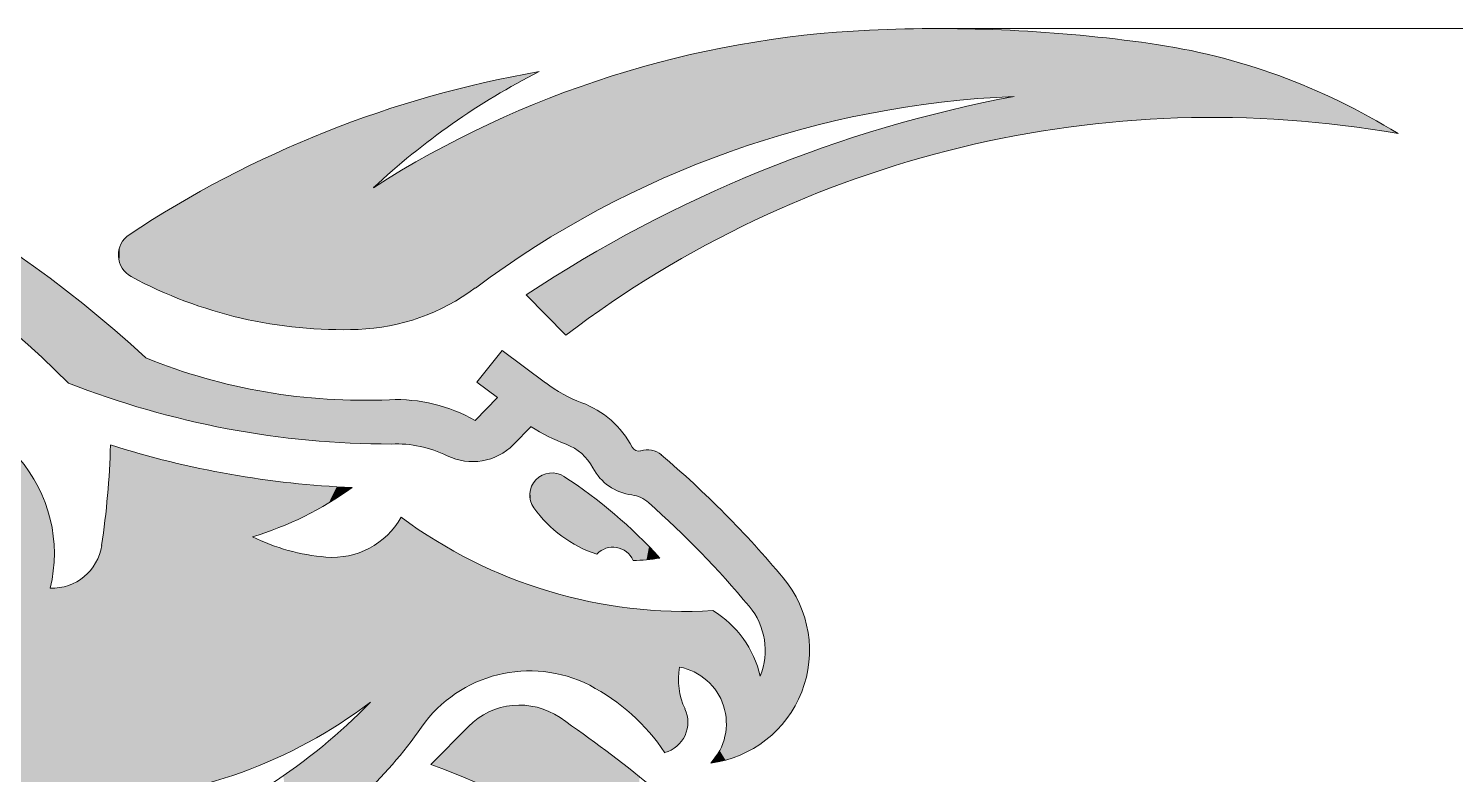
# Model space of a CAD drawing. Extents: x -99 to 297, y 0 to 529.
# Drawn here: x 224.64 to 243.96, y 359.07 to 369.16 of the extents above; entities that cross this region are included whole.
import ezdxf

# ---------------------------------------------------------------- set-up
doc = ezdxf.new("R2010")
doc.units = 0

msp = doc.modelspace()

# ---------------------------------------------------------------- linework, layer by layer
at = {"color": 7, "lineweight": 13}
msp.add_line((236.961, 369.161), (276.814, 369.161), dxfattribs=at)
at = {"color": 7, "lineweight": 13, "ltscale": 0.019086}
msp.add_line((231.916, 365.012), (231.38, 365.556), dxfattribs=at)
at = {"color": 7, "lineweight": 13, "ltscale": 0.013756}
msp.add_line((230.711, 364.376), (231.054, 364.806), dxfattribs=at)
at = {"color": 7, "lineweight": 13, "ltscale": 0.018374}
msp.add_line((231.642, 364.365), (231.054, 364.806), dxfattribs=at)
at = {"color": 7, "lineweight": 13, "ltscale": 0.008711}
msp.add_line((230.989, 364.167), (230.711, 364.376), dxfattribs=at)
at = {"color": 7, "lineweight": 13, "ltscale": 0.010823}
msp.add_line((230.989, 364.167), (230.686, 363.859), dxfattribs=at)
at = {"color": 7, "lineweight": 13, "ltscale": 0.00849}
msp.add_line((231.444, 363.774), (231.206, 363.532), dxfattribs=at)
at = {"color": 7, "lineweight": 13, "ltscale": 0.018118}
msp.add_line((230.086, 359.202), (230.596, 359.717), dxfattribs=at)
at = {"color": 7, "lineweight": 13}
for centre, radius, start, end in [((236.651, 355.53), 13.624, 92.6232, 122.5981), ((236.961, 348.763), 20.398, 81.9219, 92.6232), ((238.61, 360.385), 8.66, 58.1271, 81.9219), ((215.485, 353.131), 15.79, 47.1303, 79.6353), ((234.039, 354.251), 14.542, 99.8415, 123.5454), ((235.982, 359.87), 9.77, 116.9503, 133.0623), ((215.696, 354.953), 13.36, 44.7774, 79.1179), ((238.532, 355.146), 13.108, 92.3828, 126.7419), ((241.328, 350.562), 17.994, 100.7011, 123.5617), ((240.669, 353.486), 14.473, 79.9966, 127.2116), ((226.186, 366.096), 0.33, 123.5454, 241.6784), ((228.88, 371.094), 6.008, 241.6784, 272.1174), ((228.997, 367.918), 2.83, 272.1174, 306.7419), ((229.186, 372.057), 7.927, 248.0835, 272.475), ((229.549, 375.522), 11.983, 248.6164, 270.0284), ((232.823, 365.94), 1.968, 233.1479, 249.3952), ((229.622, 361.985), 2.155, 60.4063, 92.475), ((231.678, 362.896), 1.284, 27.8349, 69.3952), ((232.823, 365.94), 2.568, 237.5329, 249.3952), ((214.361, 363.839), 11.393, 351.5585, 358.4217), ((229.549, 375.522), 12.583, 252.43, 267.5963), ((229.622, 361.985), 1.555, 63.7771, 92.475), ((230.652, 364.077), 0.777, 243.7771, 315.4222), ((231.678, 362.896), 0.684, 27.8349, 69.3952), ((232.899, 363.541), 0.097, 207.8349, 287.3789), ((233.017, 363.166), 0.296, 49.6923, 107.3789), ((223.024, 362.058), 1.966, 346.2086, 41.1665), ((224.376, 352.981), 13.652, 39.8432, 49.6923), ((231.727, 362.848), 0.3, 56.947, 215.5831), ((228.253, 357.51), 6.669, 42.2672, 56.947), ((232.899, 363.541), 0.697, 207.8349, 262.5665), ((226.382, 366.597), 4.502, 286.6468, 305.8861), ((232.754, 362.428), 0.425, 48.4341, 82.5665), ((232.863, 363.661), 1.697, 215.5831, 251.8742), ((224.376, 352.981), 13.052, 39.8432, 48.4341), ((228.757, 363.073), 1.068, 265.2062, 330.5436), ((233.546, 367.757), 6.483, 233.4691, 273.1992), ((228.902, 364.802), 2.803, 243.955, 265.2062), ((224.96, 362.266), 0.678, 267.6969, 351.5585), ((232.553, 361.846), 0.297, 23.4811, 137.1204), ((232.863, 363.661), 1.697, 268.7274, 281.0445), ((233.68, 360.744), 1.535, 277.3561, 39.8432), ((233.68, 360.744), 0.935, 338.2321, 39.8432), ((233.175, 360.08), 1.409, 12.9981, 58.6856), ((234.38, 360.351), 0.939, 169.6358, 205.0618), ((233.311, 359.756), 0.778, 316.6406, 79.2454), ((231.426, 358.677), 1.792, 63.0337, 144.8597), ((230.948, 357.808), 2.783, 33.9327, 62.3768), ((225.292, 365.273), 6.568, 272.4601, 307.266), ((223.69, 365.449), 7.767, 289.8484, 315.9135), ((231.287, 359.034), 0.972, 55.5709, 135.3559), ((233.14, 359.774), 0.428, 285.8456, 24.7959), ((221.866, 345.29), 17.635, 50.5927, 55.5709), ((225.274, 362.957), 5.703, 299.5608, 325.2712), ((225.864, 347.577), 12.367, 46.5648, 70.0365)]:
    msp.add_arc(centre, radius, start, end, dxfattribs=at)
at = {"color": 7, "lineweight": 5}
for points in [[(234.609, 367.654), (234.697, 369.013), (235.08, 367.792), (235.139, 369.07)], [(235.08, 367.792), (235.139, 369.07), (235.556, 367.912), (235.582, 369.112)], [(235.556, 367.912), (235.582, 369.112), (236.037, 368.015)], [(235.582, 369.112), (236.027, 369.14), (236.037, 368.015), (236.265, 369.149)], [(236.037, 368.015), (236.265, 369.149), (236.521, 368.099), (236.503, 369.156)], [(236.521, 368.099), (236.503, 369.156), (236.741, 369.16)], [(237.007, 368.166), (236.521, 368.099), (236.979, 369.161), (236.741, 369.16)], [(237.007, 368.166), (236.979, 369.161), (237.496, 368.214), (237.217, 369.159)], [(237.217, 369.159), (237.455, 369.155), (237.496, 368.214), (237.693, 369.148)], [(237.496, 368.214), (237.693, 369.148), (237.987, 368.243), (237.931, 369.138)], [(237.993, 367.709), (237.987, 368.243), (238.169, 369.125), (237.931, 369.138)], [(238.729, 367.828), (237.993, 367.709), (238.407, 369.11), (238.169, 369.125)], [(238.407, 369.11), (238.644, 369.091), (238.729, 367.828), (238.881, 369.07)], [(238.729, 367.828), (238.881, 369.07), (239.47, 367.909), (239.118, 369.047)], [(239.118, 369.047), (239.355, 369.02), (239.47, 367.909), (239.591, 368.991)], [(233.23, 367.135), (233.386, 368.757), (233.683, 367.325), (233.82, 368.857)], [(233.683, 367.325), (233.82, 368.857), (234.143, 367.498), (234.257, 368.942)], [(234.143, 367.498), (234.257, 368.942), (234.609, 367.654), (234.697, 369.013)], [(239.47, 367.909), (239.591, 368.991), (240.214, 367.952), (239.827, 368.959)], [(239.827, 368.959), (240.049, 368.924), (240.214, 367.952), (240.27, 368.884)], [(240.214, 367.952), (240.27, 368.884), (240.959, 367.956), (240.49, 368.838)], [(240.959, 367.956), (240.49, 368.838), (240.709, 368.786)], [(232.347, 366.704), (232.529, 368.515), (232.784, 366.928), (232.955, 368.643)], [(232.784, 366.928), (232.955, 368.643), (233.23, 367.135), (233.386, 368.757)], [(240.709, 368.786), (240.926, 368.729), (240.959, 367.956), (241.142, 368.666)], [(240.959, 367.956), (241.142, 368.666), (241.704, 367.922), (241.356, 368.598)], [(231.184, 368.51), (230.953, 368.246), (230.816, 368.431)], [(231.184, 368.51), (231.25, 368.418), (230.953, 368.246), (231.101, 368.333)], [(231.184, 368.51), (231.554, 368.579), (231.25, 368.418), (231.401, 368.5)], [(231.918, 366.464), (232.106, 368.374), (232.347, 366.704), (232.529, 368.515)], [(241.356, 368.598), (241.568, 368.524), (241.704, 367.922), (241.779, 368.444)], [(241.704, 367.922), (241.779, 368.444), (242.446, 367.849), (241.987, 368.359)], [(230.088, 368.246), (229.829, 367.459), (229.727, 368.139), (229.696, 367.349)], [(230.099, 367.67), (229.963, 367.566), (230.088, 368.246), (229.829, 367.459)], [(230.451, 368.343), (230.237, 367.772), (230.088, 368.246), (230.099, 367.67)], [(230.451, 368.343), (230.518, 367.969), (230.237, 367.772), (230.377, 367.872)], [(230.816, 368.431), (230.662, 368.064), (230.451, 368.343), (230.518, 367.969)], [(230.816, 368.431), (230.953, 368.246), (230.662, 368.064), (230.806, 368.156)], [(231.499, 366.208), (231.689, 368.218), (231.918, 366.464), (232.106, 368.374)], [(242.446, 367.849), (241.987, 368.359), (242.193, 368.269)], [(242.193, 368.269), (242.396, 368.173), (242.446, 367.849), (242.597, 368.072)], [(229.437, 367.124), (229.311, 367.008), (229.727, 368.139), (229.37, 368.023)], [(229.437, 367.124), (229.727, 368.139), (229.566, 367.238)], [(229.727, 368.139), (229.696, 367.349), (229.566, 367.238)], [(231.089, 365.937), (231.277, 368.049), (231.499, 366.208), (231.689, 368.218)], [(236.675, 367.944), (237.109, 368.055), (237.264, 367.553), (237.547, 368.154)], [(237.264, 367.553), (237.547, 368.154), (237.993, 367.709), (237.987, 368.243)], [(242.446, 367.849), (242.597, 368.072), (243.183, 367.739), (242.795, 367.966)], [(228.504, 365.098), (228.664, 367.763), (228.703, 365.089), (229.015, 367.897)], [(228.703, 365.089), (229.015, 367.897), (228.902, 365.086)], [(229.102, 365.09), (228.902, 365.086), (229.37, 368.023), (229.015, 367.897)], [(229.102, 365.09), (229.37, 368.023), (229.311, 367.008)], [(230.87, 367.867), (230.514, 365.529), (230.47, 367.671), (230.423, 365.474)], [(230.69, 365.651), (230.603, 365.588), (230.87, 367.867), (230.514, 365.529)], [(230.69, 365.651), (230.87, 367.867), (231.089, 365.937), (231.277, 368.049)], [(235.836, 367.128), (236.243, 367.823), (236.545, 367.359), (236.675, 367.944)], [(236.545, 367.359), (236.675, 367.944), (237.264, 367.553)], [(243.183, 367.739), (242.795, 367.966), (242.99, 367.855)], [(228.305, 365.114), (228.316, 367.619), (228.504, 365.098), (228.664, 367.763)], [(230.47, 367.671), (230.137, 365.328), (230.076, 367.463), (230.039, 365.287)], [(230.33, 365.422), (230.234, 365.373), (230.47, 367.671), (230.137, 365.328)], [(230.47, 367.671), (230.423, 365.474), (230.33, 365.422)], [(235.389, 367.548), (235.814, 367.691), (235.836, 367.128), (236.243, 367.823)], [(228.106, 365.136), (227.909, 365.165), (228.316, 367.619), (227.973, 367.467)], [(228.106, 365.136), (228.316, 367.619), (228.305, 365.114)], [(235.14, 366.861), (234.967, 367.394), (235.836, 367.128), (235.389, 367.548)], [(227.132, 365.346), (227.298, 367.136), (227.324, 365.291), (227.633, 367.306)], [(227.324, 365.291), (227.633, 367.306), (227.518, 365.242)], [(227.713, 365.201), (227.518, 365.242), (227.973, 367.467), (227.633, 367.306)], [(227.713, 365.201), (227.973, 367.467), (227.909, 365.165)], [(230.076, 367.463), (229.734, 365.186), (229.69, 367.242), (229.631, 365.16)], [(229.939, 365.249), (229.837, 365.216), (230.076, 367.463), (229.734, 365.186)], [(230.076, 367.463), (230.039, 365.287), (229.939, 365.249)], [(235.14, 366.861), (234.459, 366.559), (234.967, 367.394), (234.549, 367.23)], [(226.942, 365.407), (226.967, 366.957), (227.132, 365.346), (227.298, 367.136)], [(229.69, 367.242), (229.315, 365.106), (229.311, 367.008), (229.208, 365.096)], [(229.526, 365.138), (229.421, 365.12), (229.69, 367.242), (229.315, 365.106)], [(229.69, 367.242), (229.631, 365.16), (229.526, 365.138)], [(233.794, 366.222), (234.136, 367.056), (234.459, 366.559), (234.549, 367.23)], [(226.755, 365.474), (226.569, 365.548), (226.967, 366.957), (226.641, 366.77)], [(226.755, 365.474), (226.967, 366.957), (226.942, 365.407)], [(229.311, 367.008), (229.208, 365.096), (229.102, 365.09)], [(233.322, 366.677), (233.727, 366.872), (233.794, 366.222), (234.136, 367.056)], [(226.386, 365.628), (226.206, 365.714), (226.641, 366.77), (226.319, 366.574)], [(226.386, 365.628), (226.641, 366.77), (226.569, 365.548)], [(225.993, 365.828), (226.003, 366.371), (226.029, 365.805), (226.319, 366.574)], [(226.029, 365.805), (226.319, 366.574), (226.206, 365.714)], [(233.147, 365.851), (232.923, 366.473), (233.794, 366.222), (233.322, 366.677)], [(225.906, 365.92), (225.913, 366.282), (225.931, 365.886), (225.939, 366.315)], [(225.931, 365.886), (225.939, 366.315), (225.96, 365.855), (225.97, 366.345)], [(225.96, 365.855), (225.97, 366.345), (225.993, 365.828), (226.003, 366.371)], [(233.147, 365.851), (232.521, 365.448), (232.923, 366.473), (232.529, 366.258)], [(225.856, 366.081), (225.857, 366.123), (225.861, 366.038), (225.863, 366.165)], [(225.861, 366.038), (225.863, 366.165), (225.871, 365.997), (225.875, 366.206)], [(225.871, 365.997), (225.875, 366.206), (225.886, 365.958), (225.892, 366.245)], [(225.886, 365.958), (225.892, 366.245), (225.906, 365.92), (225.913, 366.282)], [(231.916, 365.012), (232.14, 366.034), (232.521, 365.448), (232.529, 366.258)], [(224.064, 365.368), (224.448, 365.047), (224.484, 366.106), (224.82, 364.712)], [(224.484, 366.106), (224.82, 364.712), (224.938, 365.779), (225.179, 364.363)], [(231.38, 365.556), (231.757, 365.8), (231.916, 365.012), (232.14, 366.034)], [(224.938, 365.779), (225.179, 364.363), (225.381, 365.435), (225.441, 364.264)], [(225.381, 365.435), (225.441, 364.264), (225.811, 365.077)], [(225.441, 364.264), (225.705, 364.172), (225.811, 365.077), (225.971, 364.085)], [(225.811, 365.077), (225.971, 364.085), (226.228, 364.703), (226.239, 364.004)], [(230.989, 364.167), (231.054, 364.806), (230.711, 364.376)], [(230.989, 364.167), (231.011, 363.388), (231.054, 364.806), (231.064, 363.418)], [(231.642, 364.365), (231.054, 364.806), (231.114, 363.452), (231.064, 363.418)], [(226.228, 364.703), (226.239, 364.004), (226.424, 364.627), (226.509, 363.93)], [(226.424, 364.627), (226.509, 363.93), (226.623, 364.556), (226.781, 363.862)], [(226.623, 364.556), (226.781, 363.862), (226.823, 364.491), (227.054, 363.801)], [(227.054, 363.801), (227.025, 364.431), (226.823, 364.491)], [(227.328, 363.746), (227.229, 364.376), (227.054, 363.801), (227.025, 364.431)], [(227.604, 363.697), (227.434, 364.327), (227.328, 363.746), (227.229, 364.376)], [(227.881, 363.655), (227.64, 364.283), (227.604, 363.697), (227.434, 364.327)], [(227.881, 363.655), (227.848, 364.244), (227.64, 364.283)], [(228.158, 363.619), (228.056, 364.211), (227.881, 363.655), (227.848, 364.244)], [(228.437, 363.59), (228.265, 364.184), (228.158, 363.619), (228.056, 364.211)], [(231.642, 364.365), (231.114, 363.452), (231.206, 363.532), (231.161, 363.49)], [(231.642, 364.365), (231.206, 363.532), (231.472, 363.756), (231.444, 363.774)], [(231.642, 364.365), (231.472, 363.756), (231.529, 363.722), (231.5, 363.739)], [(231.642, 364.365), (231.529, 363.722), (231.587, 363.689), (231.558, 363.705)], [(231.587, 363.689), (231.616, 363.673), (231.642, 364.365), (231.646, 363.658)], [(231.642, 364.365), (231.646, 363.658), (231.67, 364.345), (231.675, 363.643)], [(231.67, 364.345), (231.675, 363.643), (231.699, 364.325), (231.705, 363.628)], [(231.699, 364.325), (231.705, 363.628), (231.727, 364.305), (231.735, 363.614)], [(231.727, 364.305), (231.735, 363.614), (231.757, 364.286), (231.765, 363.6)], [(231.757, 364.286), (231.765, 363.6), (231.786, 364.267), (231.796, 363.586)], [(231.786, 364.267), (231.796, 363.586), (231.816, 364.249), (231.826, 363.573)], [(231.816, 364.249), (231.826, 363.573), (231.846, 364.231), (231.857, 363.561)], [(231.846, 364.231), (231.857, 363.561), (231.877, 364.214), (231.888, 363.548)], [(231.877, 364.214), (231.888, 363.548), (231.907, 364.198), (231.919, 363.536)], [(231.907, 364.198), (231.919, 363.536), (231.938, 364.182), (231.948, 363.525)], [(228.715, 363.567), (228.475, 364.162), (228.437, 363.59), (228.265, 364.184)], [(228.715, 363.567), (228.685, 364.146), (228.475, 364.162)], [(228.995, 363.551), (228.896, 364.136), (228.715, 363.567), (228.685, 364.146)], [(229.275, 363.542), (229.107, 364.131), (228.995, 363.551), (228.896, 364.136)], [(229.554, 363.538), (229.318, 364.132), (229.275, 363.542), (229.107, 364.131)], [(229.604, 364.14), (229.529, 364.138), (229.554, 363.538), (229.318, 364.132)], [(229.554, 363.538), (229.603, 363.54), (229.604, 364.14), (229.652, 363.54)], [(229.604, 364.14), (229.652, 363.54), (229.679, 364.139), (229.7, 363.538)], [(229.679, 364.139), (229.7, 363.538), (229.755, 364.136)], [(229.7, 363.538), (229.749, 363.535), (229.755, 364.136), (229.797, 363.53)], [(229.755, 364.136), (229.797, 363.53), (229.83, 364.13), (229.846, 363.524)], [(229.83, 364.13), (229.846, 363.524), (229.905, 364.121)], [(229.846, 363.524), (229.894, 363.516), (229.905, 364.121), (229.941, 363.507)], [(229.905, 364.121), (229.941, 363.507), (229.979, 364.11), (229.989, 363.496)], [(229.979, 364.11), (229.989, 363.496), (230.053, 364.096)], [(229.989, 363.496), (230.036, 363.484), (230.053, 364.096), (230.083, 363.47)], [(230.053, 364.096), (230.083, 363.47), (230.127, 364.08), (230.129, 363.455)], [(230.2, 364.061), (230.127, 364.08), (230.175, 363.438), (230.129, 363.455)], [(230.2, 364.061), (230.175, 363.438), (230.272, 364.039), (230.22, 363.42)], [(230.22, 363.42), (230.265, 363.401), (230.272, 364.039), (230.309, 363.38)], [(230.272, 364.039), (230.309, 363.38), (230.343, 364.015), (230.364, 363.355)], [(230.343, 364.015), (230.364, 363.355), (230.414, 363.989), (230.421, 363.335)], [(230.989, 364.167), (230.686, 363.859), (230.782, 363.311), (230.721, 363.303)], [(230.989, 364.167), (230.782, 363.311), (230.899, 363.34), (230.841, 363.323)], [(230.899, 363.34), (230.956, 363.362), (230.989, 364.167), (231.011, 363.388)], [(231.938, 364.182), (231.948, 363.525), (231.97, 364.167), (231.976, 363.512)], [(231.97, 364.167), (231.976, 363.512), (232.001, 364.152), (232.003, 363.498)], [(232.001, 364.152), (232.003, 363.498), (232.033, 364.137)], [(232.003, 363.498), (232.03, 363.482), (232.033, 364.137), (232.057, 363.466)], [(232.033, 364.137), (232.057, 363.466), (232.065, 364.124), (232.082, 363.448)], [(232.065, 364.124), (232.082, 363.448), (232.097, 364.111), (232.107, 363.429)], [(232.097, 364.111), (232.107, 363.429), (232.13, 364.098), (232.13, 363.409)], [(232.184, 364.076), (232.13, 364.098), (232.153, 363.388), (232.13, 363.409)], [(232.184, 364.076), (232.153, 363.388), (232.196, 363.343), (232.175, 363.366)], [(232.237, 364.052), (232.184, 364.076), (232.216, 363.319), (232.196, 363.343)], [(232.237, 364.052), (232.216, 363.319), (232.252, 363.269), (232.234, 363.294)], [(232.289, 364.026), (232.237, 364.052), (232.268, 363.242), (232.252, 363.269)], [(232.289, 364.026), (232.268, 363.242), (232.304, 363.179), (232.283, 363.215)], [(232.339, 363.997), (232.289, 364.026), (232.326, 363.144), (232.304, 363.179)], [(232.339, 363.997), (232.326, 363.144), (232.389, 363.966), (232.351, 363.111)], [(230.414, 363.989), (230.421, 363.335), (230.484, 363.96)], [(230.421, 363.335), (230.48, 363.319), (230.484, 363.96), (230.54, 363.308)], [(230.484, 363.96), (230.54, 363.308), (230.552, 363.929), (230.6, 363.302)], [(230.552, 363.929), (230.6, 363.302), (230.619, 363.895), (230.661, 363.3)], [(230.619, 363.895), (230.661, 363.3), (230.686, 363.859), (230.721, 363.303)], [(232.351, 363.111), (232.378, 363.079), (232.389, 363.966), (232.406, 363.049)], [(232.389, 363.966), (232.406, 363.049), (232.436, 363.932), (232.436, 363.02)], [(232.436, 363.932), (232.436, 363.02), (232.482, 363.897)], [(232.436, 363.02), (232.468, 362.993), (232.482, 363.897), (232.502, 362.969)], [(232.482, 363.897), (232.502, 362.969), (232.527, 363.859), (232.536, 362.946)], [(232.527, 363.859), (232.536, 362.946), (232.57, 363.82), (232.573, 362.925)], [(232.57, 363.82), (232.573, 362.925), (232.611, 363.779)], [(232.573, 362.925), (232.61, 362.907), (232.611, 363.779), (232.648, 362.891)], [(232.611, 363.779), (232.648, 362.891), (232.65, 363.735), (232.688, 362.877)], [(232.65, 363.735), (232.688, 362.877), (232.687, 363.691)], [(232.687, 363.691), (232.688, 362.877), (232.722, 363.644), (232.728, 362.865)], [(232.722, 363.644), (232.728, 362.865), (232.755, 363.596), (232.768, 362.856)], [(225.822, 358.726), (225.75, 363.525), (225.744, 363.355), (225.747, 363.44)], [(225.75, 363.525), (225.822, 358.726), (225.949, 363.464), (226.071, 358.751)], [(225.949, 363.464), (226.071, 358.751), (226.149, 363.406), (226.318, 358.785)], [(232.755, 363.596), (232.768, 362.856), (232.785, 363.546), (232.809, 362.85)], [(232.785, 363.546), (232.809, 362.85), (232.814, 363.496)], [(232.825, 362.847), (232.814, 363.496), (232.809, 362.85)], [(232.825, 362.847), (232.823, 363.481), (232.814, 363.496), (232.818, 363.488)], [(232.825, 362.847), (232.84, 362.844), (232.823, 363.481), (232.828, 363.475)], [(232.84, 362.844), (232.834, 363.469), (232.828, 363.475)], [(232.856, 362.841), (232.841, 363.464), (232.84, 362.844), (232.834, 363.469)], [(232.855, 363.455), (232.848, 363.459), (232.856, 362.841), (232.841, 363.464)], [(232.862, 363.451), (232.855, 363.455), (232.871, 362.837), (232.856, 362.841)], [(232.862, 363.451), (232.871, 362.837), (232.87, 363.448)], [(232.878, 363.446), (232.87, 363.448), (232.886, 362.832), (232.871, 362.837)], [(232.878, 363.446), (232.886, 362.832), (232.887, 363.445)], [(232.901, 362.827), (232.895, 363.444), (232.886, 362.832), (232.887, 363.445)], [(232.901, 362.827), (232.916, 362.821), (232.895, 363.444), (232.904, 363.444)], [(232.916, 362.821), (232.912, 363.445), (232.904, 363.444)], [(232.931, 362.815), (232.92, 363.446), (232.916, 362.821), (232.912, 363.445)], [(232.946, 363.453), (232.928, 363.448), (232.931, 362.815), (232.92, 363.446)], [(232.931, 362.815), (232.945, 362.808), (232.946, 363.453), (232.959, 362.801)], [(232.946, 363.453), (232.959, 362.801), (232.964, 363.457), (232.973, 362.793)], [(232.964, 363.457), (232.973, 362.793), (232.983, 363.46), (232.986, 362.785)], [(232.983, 363.46), (232.986, 362.785), (233.001, 363.461)], [(232.986, 362.785), (232.999, 362.776), (233.001, 363.461), (233.012, 362.766)], [(233.001, 363.461), (233.012, 362.766), (233.02, 363.462), (233.024, 362.757)], [(233.02, 363.462), (233.024, 362.757), (233.039, 363.461), (233.036, 362.746)], [(233.127, 362.665), (233.057, 363.459), (233.036, 362.746), (233.039, 363.461)], [(233.127, 362.665), (233.094, 363.452), (233.057, 363.459), (233.075, 363.456)], [(233.127, 362.665), (233.129, 363.44), (233.094, 363.452), (233.111, 363.446)], [(233.218, 362.582), (233.129, 363.44), (233.127, 362.665)], [(233.218, 362.582), (233.162, 363.423), (233.129, 363.44), (233.146, 363.432)], [(233.218, 362.582), (233.193, 363.403), (233.162, 363.423), (233.178, 363.414)], [(224.658, 353.701), (224.579, 363.26), (224.387, 353.648), (224.504, 363.352)], [(224.658, 353.701), (224.712, 363.066), (224.579, 363.26), (224.648, 363.165)], [(225.822, 358.726), (225.744, 363.355), (225.736, 363.185), (225.74, 363.27)], [(226.149, 363.406), (226.318, 358.785), (226.35, 363.352), (226.563, 358.829)], [(226.35, 363.352), (226.563, 358.829), (226.552, 363.301)], [(226.552, 363.301), (226.563, 358.829), (226.754, 363.253), (226.807, 358.882)], [(226.754, 363.253), (226.807, 358.882), (226.958, 363.208), (227.048, 358.944)], [(233.218, 362.582), (233.319, 363.296), (233.193, 363.403), (233.208, 363.392)], [(233.218, 362.582), (233.307, 362.499), (233.319, 363.296), (233.396, 362.415)], [(233.319, 363.296), (233.396, 362.415), (233.43, 363.199), (233.484, 362.33)], [(224.817, 353.694), (224.712, 363.066), (224.658, 353.701)], [(224.817, 353.694), (224.82, 362.857), (224.712, 363.066), (224.769, 362.963)], [(225.822, 358.726), (225.736, 363.185), (225.724, 363.014), (225.73, 363.099)], [(226.958, 363.208), (227.048, 358.944), (227.162, 363.167), (227.287, 359.015)], [(227.162, 363.167), (227.287, 359.015), (227.366, 363.129), (227.523, 359.095)], [(227.366, 363.129), (227.523, 359.095), (227.572, 363.095)], [(227.756, 359.184), (227.672, 362.284), (227.523, 359.095), (227.572, 363.095)], [(227.777, 363.064), (227.572, 363.095), (227.762, 362.312), (227.672, 362.284)], [(227.777, 363.064), (227.762, 362.312), (227.984, 363.036), (227.851, 362.342)], [(227.851, 362.342), (227.94, 362.373), (227.984, 363.036), (228.029, 362.407)], [(227.984, 363.036), (228.029, 362.407), (228.191, 363.012), (228.116, 362.443)], [(231.478, 363.015), (231.483, 362.674), (231.51, 363.056), (231.523, 362.62)], [(231.51, 363.056), (231.523, 362.62), (231.549, 363.09), (231.565, 362.568)], [(231.549, 363.09), (231.565, 362.568), (231.593, 363.117), (231.61, 362.517)], [(231.593, 363.117), (231.61, 362.517), (231.642, 363.136), (231.656, 362.468)], [(231.642, 363.136), (231.656, 362.468), (231.692, 363.146), (231.704, 362.421)], [(231.692, 363.146), (231.704, 362.421), (231.744, 363.148), (231.754, 362.377)], [(231.744, 363.148), (231.754, 362.377), (231.796, 363.14), (231.806, 362.334)], [(231.796, 363.14), (231.806, 362.334), (231.845, 363.124), (231.859, 362.293)], [(231.845, 363.124), (231.859, 362.293), (231.891, 363.1), (231.914, 362.254)], [(231.891, 363.1), (231.914, 362.254), (231.98, 363.041)], [(231.914, 362.254), (231.97, 362.218), (231.98, 363.041), (232.028, 362.184)], [(231.98, 363.041), (232.028, 362.184), (232.068, 362.98), (232.087, 362.152)], [(233.43, 363.199), (233.484, 362.33), (233.539, 363.102), (233.571, 362.244)], [(233.539, 363.102), (233.571, 362.244), (233.647, 363.003), (233.658, 362.158)], [(224.817, 353.694), (224.853, 354.966), (224.82, 362.857), (224.849, 355.023)], [(224.849, 355.023), (224.865, 362.748), (224.82, 362.857)], [(225.822, 358.726), (225.711, 362.844), (225.695, 362.675), (225.703, 362.759)], [(225.822, 358.726), (225.724, 363.014), (225.711, 362.844), (225.718, 362.929)], [(228.191, 363.012), (228.116, 362.443), (228.203, 362.48)], [(228.398, 362.991), (228.191, 363.012), (228.289, 362.519), (228.203, 362.48)], [(228.398, 362.991), (228.289, 362.519), (228.458, 362.603), (228.374, 362.56)], [(228.398, 362.991), (228.458, 362.603), (228.605, 362.974)], [(228.458, 362.603), (228.542, 362.647), (228.605, 362.974), (228.624, 362.693)], [(228.605, 362.974), (228.624, 362.693), (228.813, 362.96), (228.706, 362.741)], [(228.706, 362.741), (228.786, 362.791), (228.813, 362.96), (228.865, 362.842)], [(228.813, 362.96), (228.865, 362.842), (229.021, 362.95), (228.944, 362.895)], [(231.428, 362.869), (231.428, 362.818), (231.436, 362.921), (231.438, 362.767)], [(231.436, 362.921), (231.438, 362.767), (231.453, 362.97), (231.456, 362.718)], [(231.453, 362.97), (231.456, 362.718), (231.478, 363.015), (231.483, 362.674)], [(232.068, 362.98), (232.087, 362.152), (232.155, 362.918)], [(232.087, 362.152), (232.148, 362.122), (232.155, 362.918), (232.209, 362.095)], [(232.155, 362.918), (232.209, 362.095), (232.241, 362.855), (232.272, 362.07)], [(232.241, 362.855), (232.272, 362.07), (232.326, 362.791), (232.335, 362.048)], [(233.647, 363.003), (233.658, 362.158), (233.754, 362.902)], [(233.658, 362.158), (233.743, 362.07), (233.754, 362.902), (233.828, 361.982)], [(233.754, 362.902), (233.828, 361.982), (233.86, 362.801), (233.912, 361.893)], [(224.849, 355.023), (224.856, 355.081), (224.865, 362.748), (224.873, 355.136)], [(224.865, 362.748), (224.873, 355.136), (224.903, 362.636), (224.901, 355.186)], [(225.822, 358.726), (225.695, 362.675), (225.676, 362.505), (225.686, 362.59)], [(232.326, 362.791), (232.335, 362.048), (232.41, 362.725), (232.362, 362.074)], [(232.362, 362.074), (232.391, 362.095), (232.41, 362.725), (232.424, 362.113)], [(232.41, 362.725), (232.424, 362.113), (232.493, 362.658), (232.458, 362.127)], [(232.493, 362.658), (232.458, 362.127), (232.493, 362.137)], [(232.575, 362.589), (232.493, 362.658), (232.53, 362.142), (232.493, 362.137)], [(233.86, 362.801), (233.912, 361.893), (233.965, 362.699), (233.995, 361.803)], [(233.965, 362.699), (233.995, 361.803), (234.069, 362.595), (234.077, 361.713)], [(224.903, 362.636), (224.901, 355.186), (224.938, 355.231)], [(224.933, 361.589), (224.958, 361.704), (224.903, 362.636), (224.934, 362.523)], [(224.933, 361.589), (224.903, 362.636), (224.995, 361.589), (224.938, 355.231)], [(224.934, 362.523), (224.958, 361.704), (224.959, 362.407), (224.976, 361.821)], [(225.822, 358.726), (225.676, 362.505), (225.655, 362.336), (225.666, 362.42)], [(229.603, 362.421), (229.671, 359.326), (229.647, 362.483)], [(229.647, 362.483), (229.671, 359.326), (229.687, 362.548), (229.771, 359.451)], [(229.687, 362.548), (229.771, 359.451), (229.916, 362.385), (229.868, 359.578)], [(232.575, 362.589), (232.53, 362.142), (232.603, 362.139), (232.566, 362.143)], [(232.656, 362.519), (232.575, 362.589), (232.639, 362.13), (232.603, 362.139)], [(232.656, 362.519), (232.639, 362.13), (232.735, 362.448), (232.673, 362.118)], [(232.673, 362.118), (232.706, 362.101), (232.735, 362.448), (232.736, 362.08)], [(232.735, 362.448), (232.736, 362.08), (232.814, 362.376), (232.764, 362.055)], [(234.069, 362.595), (234.077, 361.713), (234.172, 362.49)], [(234.077, 361.713), (234.159, 361.621), (234.172, 362.49), (234.239, 361.529)], [(234.172, 362.49), (234.239, 361.529), (234.273, 362.385), (234.319, 361.437)], [(224.959, 362.407), (224.976, 361.821), (224.976, 362.291), (224.986, 361.938)], [(224.976, 362.291), (224.986, 361.938), (224.986, 362.174), (224.99, 362.056)], [(225.822, 358.726), (225.655, 362.336), (225.631, 362.167), (225.643, 362.251)], [(227.756, 359.184), (227.79, 362.229), (227.672, 362.284), (227.73, 362.256)], [(229.386, 362.209), (229.461, 359.085), (229.445, 362.256)], [(229.502, 362.307), (229.445, 362.256), (229.568, 359.204), (229.461, 359.085)], [(229.502, 362.307), (229.568, 359.204), (229.554, 362.362)], [(229.603, 362.421), (229.554, 362.362), (229.671, 359.326), (229.568, 359.204)], [(229.916, 362.385), (229.868, 359.578), (229.961, 359.708)], [(230.152, 362.233), (229.916, 362.385), (230.059, 359.835), (229.961, 359.708)], [(232.814, 362.376), (232.764, 362.055), (232.788, 362.028)], [(232.788, 362.028), (232.809, 361.997), (232.814, 362.376), (232.825, 361.964)], [(232.814, 362.376), (232.825, 361.964), (232.891, 362.302), (232.848, 361.964)], [(232.848, 361.964), (232.871, 361.964), (232.891, 362.302), (232.894, 361.964)], [(232.891, 362.302), (232.894, 361.964), (232.967, 362.227), (232.917, 361.965)], [(234.273, 362.385), (234.319, 361.437), (234.374, 362.278), (234.398, 361.343)], [(234.473, 362.17), (234.374, 362.278), (234.437, 361.293), (234.398, 361.343)], [(225.822, 358.726), (225.631, 362.167), (225.602, 362.046), (225.619, 362.106)], [(227.986, 359.282), (227.79, 362.229), (227.756, 359.184)], [(227.986, 359.282), (227.91, 362.181), (227.79, 362.229), (227.85, 362.204)], [(227.986, 359.282), (228.033, 362.137), (227.91, 362.181), (227.971, 362.158)], [(228.211, 359.389), (228.095, 362.118), (227.986, 359.282), (228.033, 362.137)], [(228.211, 359.389), (228.22, 362.083), (228.095, 362.118), (228.157, 362.1)], [(228.432, 359.504), (228.22, 362.083), (228.211, 359.389)], [(228.432, 359.504), (228.347, 362.055), (228.22, 362.083), (228.283, 362.068)], [(229.068, 359.898), (229.117, 362.068), (228.971, 362.027), (229.045, 362.045)], [(229.269, 360.045), (229.188, 362.096), (229.068, 359.898), (229.117, 362.068)], [(229.269, 360.045), (229.322, 362.167), (229.188, 362.096), (229.257, 362.129)], [(229.269, 360.045), (229.237, 358.857), (229.322, 362.167), (229.351, 358.969)], [(229.386, 362.209), (229.322, 362.167), (229.461, 359.085), (229.351, 358.969)], [(230.152, 362.233), (230.059, 359.835), (230.395, 362.091), (230.167, 359.952)], [(230.167, 359.952), (230.286, 360.059), (230.395, 362.091), (230.414, 360.156)], [(230.395, 362.091), (230.414, 360.156), (230.643, 361.96), (230.549, 360.24)], [(232.967, 362.227), (232.917, 361.965), (232.939, 361.966)], [(232.939, 361.966), (232.962, 361.967), (232.967, 362.227), (232.985, 361.968)], [(232.967, 362.227), (232.985, 361.968), (233.042, 362.151), (233.008, 361.97)], [(233.008, 361.97), (233.03, 361.972), (233.042, 362.151), (233.053, 361.975)], [(233.042, 362.151), (233.053, 361.975), (233.116, 362.074), (233.076, 361.977)], [(233.076, 361.977), (233.098, 361.98), (233.116, 362.074), (233.121, 361.984)], [(233.116, 362.074), (233.121, 361.984), (233.188, 361.995), (233.143, 361.987)], [(234.473, 362.17), (234.437, 361.293), (234.503, 361.187), (234.472, 361.241)], [(234.571, 362.061), (234.473, 362.17), (234.531, 361.131), (234.503, 361.187)], [(225.481, 361.832), (225.499, 358.698), (225.518, 361.881), (225.536, 358.707)], [(225.518, 361.881), (225.536, 358.707), (225.551, 361.933), (225.574, 358.71)], [(225.551, 361.933), (225.574, 358.71), (225.579, 361.989)], [(225.822, 358.726), (225.602, 362.046), (225.574, 358.71), (225.579, 361.989)], [(228.432, 359.504), (228.475, 362.032), (228.347, 362.055), (228.41, 362.043)], [(228.649, 359.627), (228.539, 362.023), (228.432, 359.504), (228.475, 362.032)], [(228.649, 359.627), (228.668, 362.009), (228.539, 362.023), (228.603, 362.015)], [(228.861, 359.759), (228.744, 362.005), (228.649, 359.627), (228.668, 362.009)], [(228.861, 359.759), (228.896, 362.014), (228.744, 362.005), (228.82, 362.007)], [(229.068, 359.898), (228.971, 362.027), (228.861, 359.759), (228.896, 362.014)], [(230.643, 361.96), (230.549, 360.24), (230.692, 360.312)], [(230.897, 361.84), (230.643, 361.96), (230.841, 360.371), (230.692, 360.312)], [(233.188, 361.995), (233.143, 361.987), (233.166, 361.991)], [(234.571, 362.061), (234.531, 361.131), (234.575, 361.013), (234.555, 361.073)], [(234.668, 361.951), (234.571, 362.061), (234.591, 360.953), (234.575, 361.013)], [(234.668, 361.951), (234.591, 360.953), (234.611, 360.829), (234.603, 360.891)], [(234.668, 361.951), (234.611, 360.829), (234.625, 359.534), (234.615, 360.766)], [(234.668, 361.951), (234.625, 359.534), (234.764, 361.84), (234.777, 359.671)], [(225.291, 361.674), (225.299, 358.535), (225.343, 361.707), (225.318, 358.568)], [(225.318, 358.568), (225.341, 358.598), (225.343, 361.707), (225.368, 358.625)], [(225.343, 361.707), (225.368, 358.625), (225.393, 361.744), (225.397, 358.649)], [(225.393, 361.744), (225.397, 358.649), (225.439, 361.786)], [(225.397, 358.649), (225.429, 358.669), (225.439, 361.786), (225.463, 358.686)], [(225.439, 361.786), (225.463, 358.686), (225.481, 361.832), (225.499, 358.698)], [(230.897, 361.84), (230.841, 360.371), (231.156, 361.731), (230.994, 360.416)], [(230.994, 360.416), (231.151, 360.448), (231.156, 361.731), (231.31, 360.465)], [(231.156, 361.731), (231.31, 360.465), (231.419, 361.633), (231.47, 360.468)], [(234.764, 361.84), (234.777, 359.671), (234.859, 361.727), (234.911, 359.826)], [(234.859, 361.727), (234.911, 359.826), (234.979, 361.562), (235.022, 359.998)], [(224.938, 355.231), (224.982, 355.268), (224.995, 361.589), (225.033, 355.295)], [(224.995, 361.589), (225.033, 355.295), (225.057, 361.595), (225.088, 355.313)], [(225.057, 361.595), (225.088, 355.313), (225.118, 361.607), (225.145, 355.319)], [(225.118, 361.607), (225.145, 355.319), (225.177, 361.624), (225.203, 355.315)], [(225.203, 355.315), (225.235, 361.647), (225.177, 361.624)], [(225.259, 355.3), (225.239, 356.426), (225.203, 355.315), (225.235, 361.647)], [(225.24, 356.517), (225.245, 356.608), (225.235, 361.647), (225.291, 361.674)], [(225.24, 356.517), (225.235, 361.647), (225.239, 356.426)], [(225.263, 358.389), (225.265, 358.427), (225.245, 356.608), (225.291, 361.674)], [(225.291, 361.674), (225.265, 358.427), (225.272, 358.464)], [(225.272, 358.464), (225.284, 358.5), (225.291, 361.674), (225.299, 358.535)], [(231.687, 361.546), (231.419, 361.633), (231.629, 360.457), (231.47, 360.468)], [(231.687, 361.546), (231.629, 360.457), (231.958, 361.472), (231.787, 360.432)], [(234.979, 361.562), (235.022, 359.998), (235.076, 361.381), (235.109, 360.184)], [(231.787, 360.432), (231.942, 360.393), (231.958, 361.472), (232.093, 360.34)], [(231.958, 361.472), (232.093, 360.34), (232.231, 361.409), (232.238, 360.274)], [(232.508, 361.358), (232.231, 361.409), (232.314, 360.233), (232.238, 360.274)], [(232.508, 361.358), (232.314, 360.233), (232.462, 360.143), (232.389, 360.189)], [(232.508, 361.358), (232.462, 360.143), (232.534, 360.095)], [(232.786, 361.319), (232.508, 361.358), (232.604, 360.045), (232.534, 360.095)], [(232.786, 361.319), (232.604, 360.045), (232.739, 359.938), (232.673, 359.993)], [(232.786, 361.319), (232.739, 359.938), (232.805, 359.881)], [(233.065, 361.292), (232.786, 361.319), (232.868, 359.823), (232.805, 359.881)], [(233.065, 361.292), (232.868, 359.823), (232.989, 359.7), (232.93, 359.762)], [(233.065, 361.292), (232.989, 359.7), (233.103, 359.57), (233.047, 359.636)], [(233.346, 361.277), (233.065, 361.292), (233.156, 359.502), (233.103, 359.57)], [(235.076, 361.381), (235.109, 360.184), (235.149, 361.19), (235.171, 360.379)], [(233.346, 361.277), (233.156, 359.502), (233.257, 359.362), (233.208, 359.433)], [(233.346, 361.277), (233.257, 359.362), (233.343, 359.396), (233.301, 359.377)], [(233.346, 361.277), (233.343, 359.396), (233.382, 359.42)], [(233.382, 359.42), (233.443, 360.412), (233.346, 361.277), (233.446, 360.449)], [(233.346, 361.277), (233.446, 360.449), (233.45, 360.485)], [(233.346, 361.277), (233.45, 360.485), (233.627, 361.275), (233.456, 360.52)], [(233.456, 360.52), (233.557, 360.494), (233.627, 361.275), (233.653, 360.455)], [(233.627, 361.275), (233.653, 360.455), (233.908, 361.284), (233.743, 360.403)], [(233.908, 361.284), (233.743, 360.403), (233.825, 360.34)], [(233.825, 360.34), (233.899, 360.266), (233.908, 361.284), (233.961, 360.183)], [(233.908, 361.284), (233.961, 360.183), (233.967, 361.246), (234.012, 360.092)], [(233.967, 361.246), (234.012, 360.092), (234.024, 361.205), (234.051, 359.996)], [(234.024, 361.205), (234.051, 359.996), (234.079, 361.162)], [(234.088, 359.791), (234.079, 361.162), (234.076, 359.895), (234.051, 359.996)], [(234.272, 359.327), (234.132, 361.115), (234.088, 359.791), (234.079, 361.162)], [(234.23, 361.015), (234.182, 361.066), (234.272, 359.327), (234.132, 361.115)], [(235.149, 361.19), (235.171, 360.379), (235.195, 360.99), (235.206, 360.581)], [(234.23, 361.015), (234.272, 359.327), (234.275, 360.961)], [(234.455, 359.419), (234.318, 360.905), (234.272, 359.327), (234.275, 360.961)], [(234.455, 359.419), (234.394, 360.788), (234.318, 360.905), (234.357, 360.848)], [(235.195, 360.99), (235.206, 360.581), (235.214, 360.786)], [(234.455, 359.419), (234.458, 360.663), (234.394, 360.788), (234.428, 360.726)], [(234.625, 359.534), (234.615, 360.766), (234.609, 360.64), (234.614, 360.703)], [(234.625, 359.534), (234.458, 360.663), (234.455, 359.419)], [(234.625, 359.534), (234.51, 360.532), (234.458, 360.663), (234.486, 360.598)], [(234.625, 359.534), (234.548, 360.397), (234.51, 360.532), (234.531, 360.465)], [(234.625, 359.534), (234.587, 360.517), (234.548, 360.397), (234.57, 360.456)], [(234.625, 359.534), (234.609, 360.64), (234.587, 360.517), (234.6, 360.578)], [(233.419, 359.449), (233.441, 360.376), (233.382, 359.42), (233.443, 360.412)], [(233.452, 359.48), (233.441, 360.34), (233.419, 359.449), (233.441, 360.376)], [(233.444, 360.267), (233.442, 360.304), (233.452, 359.48), (233.441, 360.34)], [(233.448, 360.231), (233.444, 360.267), (233.454, 360.195), (233.452, 359.48)], [(233.482, 359.516), (233.46, 360.16), (233.452, 359.48), (233.454, 360.195)], [(233.482, 359.516), (233.478, 360.089), (233.46, 360.16), (233.468, 360.124)], [(229.269, 360.045), (229.113, 359.889), (229.237, 358.857), (229.121, 358.747)], [(230.966, 358.843), (230.795, 359.873), (230.948, 359.945), (230.87, 359.912)], [(230.966, 358.843), (230.948, 359.945), (231.029, 359.971)], [(231.253, 358.709), (230.966, 358.843), (231.111, 359.99), (231.029, 359.971)], [(231.253, 358.709), (231.111, 359.99), (231.279, 360.006), (231.195, 360.002)], [(231.536, 358.567), (231.253, 358.709), (231.364, 360.003), (231.279, 360.006)], [(231.536, 358.567), (231.364, 360.003), (231.53, 359.975), (231.448, 359.993)], [(231.536, 358.567), (231.53, 359.975), (231.611, 359.951)], [(231.815, 358.419), (231.536, 358.567), (231.69, 359.919), (231.611, 359.951)], [(233.489, 360.055), (233.478, 360.089), (233.508, 359.554), (233.482, 359.516)], [(233.489, 360.055), (233.508, 359.554), (233.501, 360.02)], [(233.514, 359.987), (233.501, 360.02), (233.529, 359.595), (233.508, 359.554)], [(233.514, 359.987), (233.529, 359.595), (233.529, 359.953)], [(233.529, 359.953), (233.529, 359.595), (233.546, 359.911), (233.546, 359.638)], [(228.953, 359.737), (229.001, 358.641), (229.113, 359.889), (229.121, 358.747)], [(230.676, 358.97), (230.383, 359.09), (230.658, 359.775), (230.596, 359.717)], [(230.676, 358.97), (230.658, 359.775), (230.724, 359.827)], [(230.966, 358.843), (230.676, 358.97), (230.795, 359.873), (230.724, 359.827)], [(231.815, 358.419), (231.69, 359.919), (231.837, 359.836), (231.765, 359.881)], [(232.091, 358.263), (231.815, 358.419), (231.916, 359.782), (231.837, 359.836)], [(232.091, 358.263), (231.916, 359.782), (232.072, 359.672), (231.994, 359.727)], [(233.546, 359.911), (233.546, 359.638), (233.558, 359.866), (233.559, 359.683)], [(233.558, 359.866), (233.559, 359.683), (233.566, 359.82), (233.566, 359.728)], [(233.566, 359.82), (233.566, 359.728), (233.569, 359.774)], [(234.086, 359.687), (234.272, 359.327), (234.088, 359.791)], [(228.62, 359.447), (228.625, 358.343), (228.788, 359.59)], [(228.625, 358.343), (228.753, 358.439), (228.788, 359.59), (228.879, 358.538)], [(228.788, 359.59), (228.879, 358.538), (228.953, 359.737), (229.001, 358.641)], [(230.596, 359.717), (230.383, 359.09), (230.086, 359.202)], [(232.091, 358.263), (232.072, 359.672), (232.15, 359.616)], [(232.362, 358.1), (232.091, 358.263), (232.228, 359.56), (232.15, 359.616)], [(232.362, 358.1), (232.228, 359.56), (232.382, 359.447), (232.305, 359.503)], [(234.078, 359.261), (234.07, 359.585), (233.998, 359.39), (234.04, 359.485)], [(234.086, 359.687), (234.07, 359.585), (234.272, 359.327), (234.078, 359.261)], [(228.447, 359.309), (228.494, 358.251), (228.62, 359.447), (228.625, 358.343)], [(232.63, 357.93), (232.362, 358.1), (232.459, 359.389), (232.382, 359.447)], [(232.63, 357.93), (232.459, 359.389), (232.612, 359.273), (232.536, 359.332)], [(234.078, 359.261), (233.998, 359.39), (233.877, 359.222), (233.943, 359.302)], [(228.09, 359.049), (228.226, 358.078), (228.27, 359.177), (228.361, 358.162)], [(228.27, 359.177), (228.361, 358.162), (228.447, 359.309), (228.494, 358.251)], [(232.63, 357.93), (232.612, 359.273), (232.687, 359.215)], [(232.893, 357.753), (232.63, 357.93), (232.763, 359.156), (232.687, 359.215)], [(232.893, 357.753), (232.763, 359.156), (232.913, 359.037), (232.838, 359.096)]]:
    msp.add_solid(points, dxfattribs=at)

doc.saveas('drawing.dxf')
